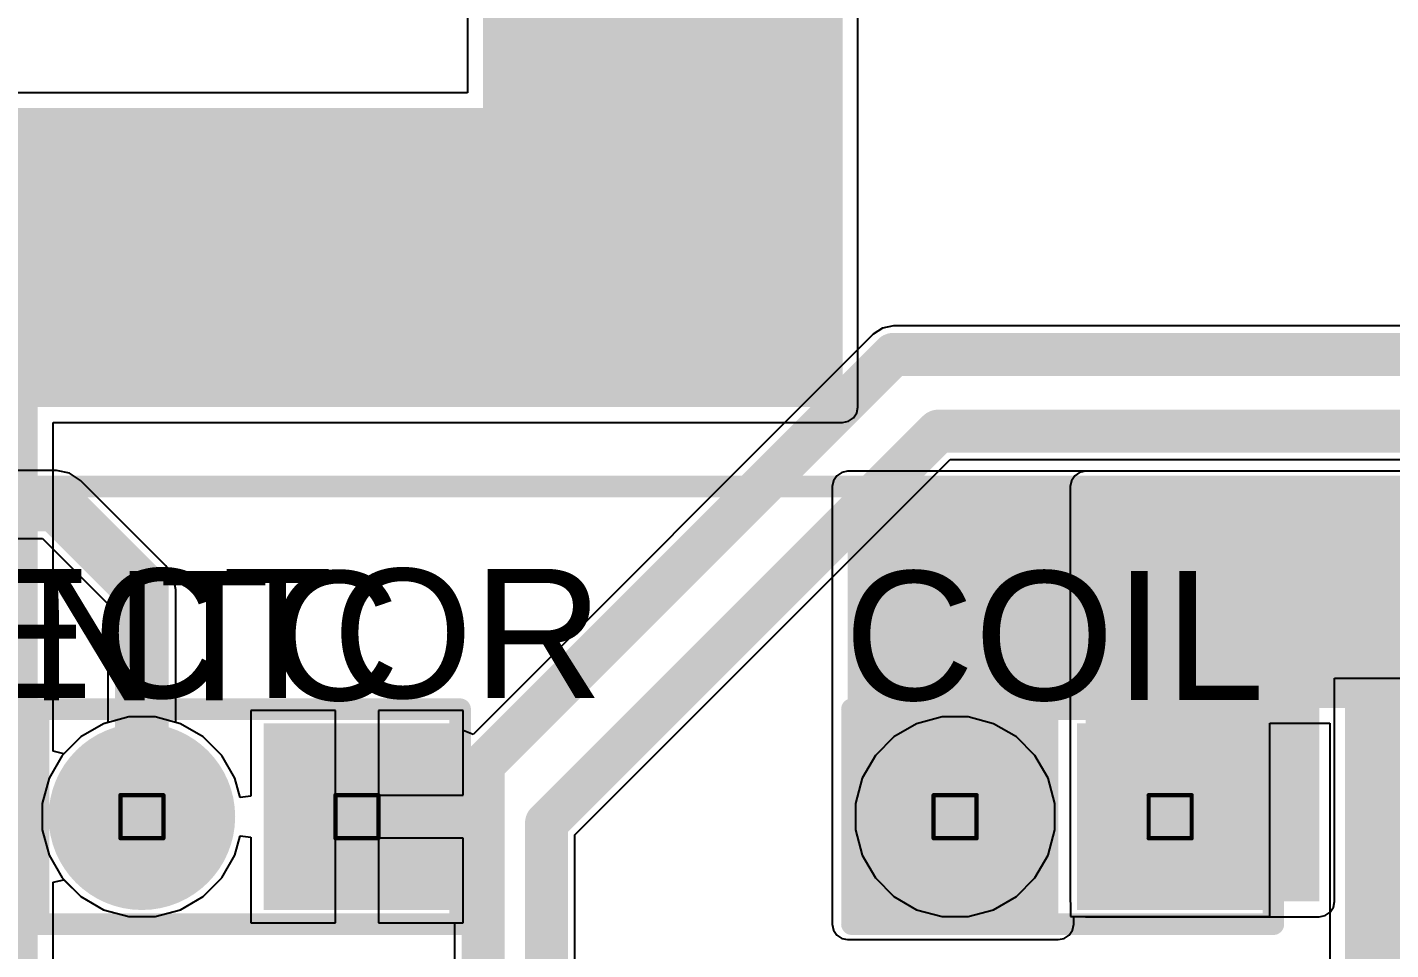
# Model space of a CAD drawing. Header units: millimetres. Extents: x -6 to 194, y -120 to 229.
# Drawn here: x 23.27 to 39.38, y 29.68 to 40.58 of the extents above; entities that cross this region are included whole.
import ezdxf

# ---------------------------------------------------------------- set-up
doc = ezdxf.new("R2010")
doc.units = ezdxf.units.MM
for name, color, linetype in [('BottomLayer', 5, 'Continuous'), ('BottomSolder', 6, 'Continuous'), ('DrillDrawing', 1, 'Continuous'), ('MultiLayer', 9, 'Continuous'), ('PadHoleLayer', 156, 'Continuous'), ('TopLayer', 1, 'Continuous'), ('TopOverlay', 2, 'Continuous'), ('TopSolder', 216, 'Continuous')]:
    doc.layers.add(name, color=color, linetype=linetype)
doc.styles.add('Arial', font='', dxfattribs={"height": 0.2})
doc.styles.get('Arial').set_extended_font_data('Arial')

# ---------------------------------------------------------------- blocks, each defined once
blk = doc.blocks.new('2P_TH______H____P____38')
at = {"layer": 'BottomLayer'}
blk.add_hatch(color=5, dxfattribs=at).paths.add_polyline_path([(-2.27, 1), (-0.27, 1), (-0.27, -1), (-2.27, -1)])
h = blk.add_hatch(color=5, dxfattribs=at)
edge = h.paths.add_edge_path()
edge.add_arc((1.27, 0), 1, 0, 360)
at = {"layer": 'BottomSolder'}
blk.add_hatch(color=6, dxfattribs=at).paths.add_polyline_path([(-2.372, 1.102), (-0.168, 1.102), (-0.168, -1.102), (-2.372, -1.102)])
h = blk.add_hatch(color=6, dxfattribs=at)
edge = h.paths.add_edge_path()
edge.add_arc((1.27, 0), 1.102, 0, 360)
at = {"layer": 'MultiLayer'}
blk.add_hatch(color=9, dxfattribs=at).paths.add_polyline_path([(-2.27, 1), (-0.27, 1), (-0.27, -1), (-2.27, -1)])
h = blk.add_hatch(color=9, dxfattribs=at)
edge = h.paths.add_edge_path()
edge.add_arc((1.27, 0), 1, 0, 360)
at = {"layer": 'PadHoleLayer'}
h = blk.add_hatch(color=156, dxfattribs=at)
edge = h.paths.add_edge_path()
edge.add_arc((-1.27, 0), 0.5, 0, 360)
h = blk.add_hatch(color=156, dxfattribs=at)
edge = h.paths.add_edge_path()
edge.add_arc((1.27, 0), 0.5, 0, 360)
at = {"layer": 'TopLayer'}
blk.add_hatch(color=1, dxfattribs=at).paths.add_polyline_path([(-2.27, 1), (-0.27, 1), (-0.27, -1), (-2.27, -1)])
h = blk.add_hatch(color=1, dxfattribs=at)
edge = h.paths.add_edge_path()
edge.add_arc((1.27, 0), 1, 0, 360)
at = {"layer": 'TopSolder'}
blk.add_hatch(color=216, dxfattribs=at).paths.add_polyline_path([(-2.372, 1.102), (-0.168, 1.102), (-0.168, -1.102), (-2.372, -1.102)])
h = blk.add_hatch(color=216, dxfattribs=at)
edge = h.paths.add_edge_path()
edge.add_arc((1.27, 0), 1.102, 0, 360)
at = {"layer": 'TopOverlay', "const_width": 0.254}
for points in [[(2.489, 1.27), (-2.489, 1.27)], [(-2.489, 1.27), (-2.489, -1.27)], [(2.489, 1.27), (2.489, -1.27)], [(2.489, -1.27), (-2.489, -1.27)]]:
    blk.add_lwpolyline(points, dxfattribs=at)
at = {"layer": 'TopOverlay', "const_width": 0.127}
for points in [[(-2.553, 1.27, 1), (-2.426, 1.27, 1)], [(-2.553, 1.27, 1), (-2.426, 1.27, 1)], [(2.426, 1.27, 1), (2.553, 1.27, 1)], [(2.426, 1.27, 1), (2.553, 1.27, 1)], [(-2.553, -1.27, 1), (-2.426, -1.27, 1)], [(-2.553, -1.27, 1), (-2.426, -1.27, 1)], [(2.426, -1.27, 1), (2.553, -1.27, 1)], [(2.426, -1.27, 1), (2.553, -1.27, 1)]]:
    blk.add_lwpolyline(points, format="xyb", close=True, dxfattribs=at)
blk = doc.blocks.new('2P_TH______H____P____41')
at = {"layer": 'BottomLayer'}
blk.add_hatch(color=5, dxfattribs=at).paths.add_polyline_path([(-2.27, 1), (-0.27, 1), (-0.27, -1), (-2.27, -1)])
h = blk.add_hatch(color=5, dxfattribs=at)
edge = h.paths.add_edge_path()
edge.add_arc((1.27, 0), 1, 0, 360)
at = {"layer": 'BottomSolder'}
blk.add_hatch(color=6, dxfattribs=at).paths.add_polyline_path([(-2.372, 1.102), (-0.168, 1.102), (-0.168, -1.102), (-2.372, -1.102)])
h = blk.add_hatch(color=6, dxfattribs=at)
edge = h.paths.add_edge_path()
edge.add_arc((1.27, 0), 1.102, 0, 360)
at = {"layer": 'MultiLayer'}
blk.add_hatch(color=9, dxfattribs=at).paths.add_polyline_path([(-2.27, 1), (-0.27, 1), (-0.27, -1), (-2.27, -1)])
h = blk.add_hatch(color=9, dxfattribs=at)
edge = h.paths.add_edge_path()
edge.add_arc((1.27, 0), 1, 0, 360)
at = {"layer": 'PadHoleLayer'}
h = blk.add_hatch(color=156, dxfattribs=at)
edge = h.paths.add_edge_path()
edge.add_arc((-1.27, 0), 0.5, 0, 360)
h = blk.add_hatch(color=156, dxfattribs=at)
edge = h.paths.add_edge_path()
edge.add_arc((1.27, 0), 0.5, 0, 360)
at = {"layer": 'TopLayer'}
blk.add_hatch(color=1, dxfattribs=at).paths.add_polyline_path([(-2.27, 1), (-0.27, 1), (-0.27, -1), (-2.27, -1)])
h = blk.add_hatch(color=1, dxfattribs=at)
edge = h.paths.add_edge_path()
edge.add_arc((1.27, 0), 1, 0, 360)
at = {"layer": 'TopSolder'}
blk.add_hatch(color=216, dxfattribs=at).paths.add_polyline_path([(-2.372, 1.102), (-0.168, 1.102), (-0.168, -1.102), (-2.372, -1.102)])
h = blk.add_hatch(color=216, dxfattribs=at)
edge = h.paths.add_edge_path()
edge.add_arc((1.27, 0), 1.102, 0, 360)
at = {"layer": 'TopOverlay', "const_width": 0.254}
for points in [[(-2.489, 1.27), (-2.489, -1.27)], [(2.489, 1.27), (-2.489, 1.27)], [(2.489, 1.27), (2.489, -1.27)], [(2.489, -1.27), (-2.489, -1.27)]]:
    blk.add_lwpolyline(points, dxfattribs=at)
at = {"layer": 'TopOverlay', "const_width": 0.127}
for points in [[(-2.553, 1.27, 1), (-2.426, 1.27, 1)], [(-2.553, 1.27, 1), (-2.426, 1.27, 1)], [(2.426, 1.27, 1), (2.553, 1.27, 1)], [(2.426, 1.27, 1), (2.553, 1.27, 1)], [(-2.553, -1.27, 1), (-2.426, -1.27, 1)], [(-2.553, -1.27, 1), (-2.426, -1.27, 1)], [(2.426, -1.27, 1), (2.553, -1.27, 1)], [(2.426, -1.27, 1), (2.553, -1.27, 1)]]:
    blk.add_lwpolyline(points, format="xyb", close=True, dxfattribs=at)

msp = doc.modelspace()

# ---------------------------------------------------------------- hatches: boundary and pattern name
at = {"layer": 'BottomLayer'}
for points in [[(35.77, 33.071), (59.665, 33.071), (59.665, 35.154), (35.77, 35.154)], [(35.77, 30.255), (38.532, 30.255), (38.532, 35.154), (35.77, 35.154)]]:
    msp.add_hatch(color=5, dxfattribs=at).paths.add_polyline_path(points)
at = {"layer": 'TopLayer'}
for points in [[(28.651, 36.093), (32.901, 36.093), (32.901, 153.368), (28.651, 153.368)], [(22.048, 36.093), (32.901, 36.093), (32.901, 39.624), (22.048, 39.624)], [(22.048, 23.406), (23.393, 23.406), (23.393, 36.89), (22.048, 36.89)], [(32.96, 32.539), (51.054, 32.539), (51.054, 35.154), (32.96, 35.154)], [(35.449, 35.128), (32.96, 35.128), (32.96, 29.985), (35.449, 29.985)], [(38.837, 28.956), (54.432, 28.956), (54.432, 35.154), (38.837, 35.154)]]:
    msp.add_hatch(color=1, dxfattribs=at).paths.add_polyline_path(points)

# ---------------------------------------------------------------- linework, layer by layer
at = {"layer": 'BottomLayer'}
for p, q in [((33.501, 37.052), (33.372, 37.026)), ((66.304, 37.052), (33.501, 37.052)), ((33.263, 36.953), (28.535, 32.226)), ((33.372, 37.026), (33.263, 36.953)), ((29.739, 31.041), (34.17, 35.472)), ((34.17, 35.472), (66.084, 35.472)), ((23.615, 35.345), (7.502, 35.345)), ((23.768, 35.314), (23.615, 35.345)), ((23.898, 35.227), (23.768, 35.314)), ((35.642, 35.282), (35.603, 35.223)), ((35.701, 35.321), (35.642, 35.282)), ((35.77, 35.335), (35.701, 35.321)), ((59.665, 35.335), (35.77, 35.335)), ((24.907, 34.218), (23.898, 35.227)), ((35.603, 35.223), (35.589, 35.154)), ((35.589, 35.154), (35.589, 33.071)), ((7.669, 34.542), (23.448, 34.542)), ((23.448, 34.542), (24.222, 33.768)), ((24.994, 34.088), (24.907, 34.218)), ((25.025, 33.934), (24.994, 34.088)), ((25.025, 32.367), (25.025, 33.934)), ((24.222, 33.768), (24.222, 32.367)), ((35.589, 33.071), (35.589, 30.255)), ((38.713, 30.255), (38.713, 32.89)), ((38.713, 32.89), (57.553, 32.89)), ((26.909, 32.509), (25.909, 32.509)), ((25.909, 32.509), (25.909, 31.497)), ((26.909, 31.255), (26.909, 32.509)), ((28.417, 32.509), (27.417, 32.509)), ((27.417, 32.509), (27.417, 31.255)), ((28.417, 32.274), (28.417, 32.509)), ((34.075, 32.433), (33.775, 32.352)), ((34.385, 32.433), (34.075, 32.433)), ((34.685, 32.352), (34.385, 32.433)), ((24.169, 32.352), (23.9, 32.197)), ((24.222, 32.367), (24.169, 32.352)), ((25.078, 32.352), (25.025, 32.367)), ((25.347, 32.197), (25.078, 32.352)), ((28.535, 32.226), (28.417, 32.274)), ((33.775, 32.352), (33.507, 32.197)), ((34.953, 32.197), (34.685, 32.352)), ((23.9, 32.197), (23.681, 31.978)), ((25.566, 31.978), (25.347, 32.197)), ((33.507, 32.197), (33.288, 31.978)), ((35.173, 31.978), (34.953, 32.197)), ((23.681, 31.978), (23.526, 31.709)), ((25.721, 31.709), (25.566, 31.978)), ((33.288, 31.978), (33.132, 31.709)), ((35.328, 31.709), (35.173, 31.978)), ((23.526, 31.709), (23.446, 31.41)), ((25.782, 31.48), (25.721, 31.709)), ((33.132, 31.709), (33.052, 31.41)), ((35.408, 31.41), (35.328, 31.709)), ((23.446, 31.41), (23.446, 31.1)), ((25.909, 31.497), (25.782, 31.48)), ((33.052, 31.41), (33.052, 31.1)), ((35.408, 31.1), (35.408, 31.41)), ((26.909, 30.001), (26.909, 31.255)), ((27.417, 31.255), (27.417, 30.001)), ((23.446, 31.1), (23.526, 30.8)), ((33.052, 31.1), (33.132, 30.8)), ((35.328, 30.8), (35.408, 31.1)), ((25.721, 30.8), (25.782, 31.029)), ((25.782, 31.029), (25.909, 31.013)), ((25.909, 31.013), (25.909, 30.001)), ((29.739, 28.381), (29.739, 31.041)), ((23.526, 30.8), (23.681, 30.532)), ((25.566, 30.532), (25.721, 30.8)), ((33.132, 30.8), (33.288, 30.532)), ((35.173, 30.532), (35.328, 30.8)), ((23.681, 30.532), (23.9, 30.312)), ((25.347, 30.312), (25.566, 30.532)), ((33.288, 30.532), (33.507, 30.312)), ((34.953, 30.312), (35.173, 30.532)), ((23.9, 30.312), (24.169, 30.157)), ((25.078, 30.157), (25.347, 30.312)), ((33.507, 30.312), (33.775, 30.157)), ((34.685, 30.157), (34.953, 30.312)), ((24.169, 30.157), (24.468, 30.077)), ((24.778, 30.077), (25.078, 30.157)), ((33.775, 30.157), (34.075, 30.077)), ((34.385, 30.077), (34.685, 30.157)), ((35.589, 30.255), (35.592, 30.237)), ((35.592, 30.237), (35.592, 30.077)), ((38.601, 30.087), (38.66, 30.127)), ((38.66, 30.127), (38.699, 30.185)), ((38.699, 30.185), (38.713, 30.255)), ((24.468, 30.077), (24.778, 30.077)), ((25.909, 30.001), (26.909, 30.001)), ((27.417, 30.001), (28.316, 30.001)), ((28.316, 30.001), (28.316, 27.575)), ((34.075, 30.077), (34.385, 30.077)), ((35.592, 30.077), (35.753, 30.077)), ((35.753, 30.077), (35.77, 30.073)), ((35.77, 30.073), (38.532, 30.073)), ((38.532, 30.073), (38.601, 30.087))]:
    msp.add_line(p, q, dxfattribs=at)
for points, const_width in [([(28.653, 31.868), (33.501, 36.715)], 0.508), ([(33.501, 36.715), (66.304, 36.715)], 0.508), ([(29.403, 31.181), (34.03, 35.808)], 0.508), ([(34.03, 35.808), (66.224, 35.808)], 0.508), ([(7.502, 34.943), (23.615, 34.943)], 0.635), ([(23.615, 34.943), (24.623, 33.934)], 0.635), ([(24.623, 31.255), (24.623, 33.934)], 0.635), ([(28.653, 27.575), (28.653, 31.868)], 0.508), ([(29.403, 28.042), (29.403, 31.181)], 0.508)]:
    msp.add_lwpolyline(points, dxfattribs=dict(at, const_width=const_width))
for points, const_width in [([(33.374, 36.715, 1), (33.628, 36.715, 1)], 0.254), ([(33.374, 36.715, 1), (33.628, 36.715, 1)], 0.254), ([(33.903, 35.808, 1), (34.157, 35.808, 1)], 0.254), ([(33.903, 35.808, 1), (34.157, 35.808, 1)], 0.254), ([(23.456, 34.943, 1), (23.773, 34.943, 1)], 0.318), ([(23.456, 34.943, 1), (23.773, 34.943, 1)], 0.318), ([(24.465, 33.934, 1), (24.782, 33.934, 1)], 0.318), ([(24.465, 33.934, 1), (24.782, 33.934, 1)], 0.318), ([(28.526, 31.868, 1), (28.78, 31.868, 1)], 0.254), ([(28.526, 31.868, 1), (28.78, 31.868, 1)], 0.254), ([(24.465, 31.255, 1), (24.782, 31.255, 1)], 0.318), ([(29.276, 31.181, 1), (29.53, 31.181, 1)], 0.254), ([(29.276, 31.181, 1), (29.53, 31.181, 1)], 0.254)]:
    msp.add_lwpolyline(points, format="xyb", close=True, dxfattribs=dict(at, const_width=const_width))
at = {"layer": 'DrillDrawing', "const_width": 0.0508}
for points in [[(24.369, 31.509), (24.877, 31.509)], [(24.369, 31.001), (24.369, 31.509)], [(24.877, 31.001), (24.877, 31.509)], [(26.909, 31.509), (27.417, 31.509)], [(26.909, 31.001), (26.909, 31.509)], [(27.417, 31.001), (27.417, 31.509)], [(33.976, 31.509), (34.484, 31.509)], [(33.976, 31.001), (33.976, 31.509)], [(34.484, 31.001), (34.484, 31.509)], [(36.516, 31.509), (37.024, 31.509)], [(36.516, 31.001), (36.516, 31.509)], [(37.024, 31.001), (37.024, 31.509)], [(24.369, 31.001), (24.877, 31.001)], [(26.909, 31.001), (27.417, 31.001)], [(33.976, 31.001), (34.484, 31.001)], [(36.516, 31.001), (37.024, 31.001)]]:
    msp.add_lwpolyline(points, dxfattribs=at)
at = {"layer": 'DrillDrawing', "const_width": 0.0254}
for points in [[(24.357, 31.509, 1), (24.382, 31.509, 1)], [(24.357, 31.509, 1), (24.382, 31.509, 1)], [(24.865, 31.509, 1), (24.89, 31.509, 1)], [(24.865, 31.509, 1), (24.89, 31.509, 1)], [(26.897, 31.509, 1), (26.922, 31.509, 1)], [(26.897, 31.509, 1), (26.922, 31.509, 1)], [(27.405, 31.509, 1), (27.43, 31.509, 1)], [(27.405, 31.509, 1), (27.43, 31.509, 1)], [(33.963, 31.509, 1), (33.989, 31.509, 1)], [(33.963, 31.509, 1), (33.989, 31.509, 1)], [(34.471, 31.509, 1), (34.497, 31.509, 1)], [(34.471, 31.509, 1), (34.497, 31.509, 1)], [(36.503, 31.509, 1), (36.529, 31.509, 1)], [(36.503, 31.509, 1), (36.529, 31.509, 1)], [(37.011, 31.509, 1), (37.037, 31.509, 1)], [(37.011, 31.509, 1), (37.037, 31.509, 1)], [(24.357, 31.001, 1), (24.382, 31.001, 1)], [(24.357, 31.001, 1), (24.382, 31.001, 1)], [(24.865, 31.001, 1), (24.89, 31.001, 1)], [(24.865, 31.001, 1), (24.89, 31.001, 1)], [(26.897, 31.001, 1), (26.922, 31.001, 1)], [(26.897, 31.001, 1), (26.922, 31.001, 1)], [(27.405, 31.001, 1), (27.43, 31.001, 1)], [(27.405, 31.001, 1), (27.43, 31.001, 1)], [(33.963, 31.001, 1), (33.989, 31.001, 1)], [(33.963, 31.001, 1), (33.989, 31.001, 1)], [(34.471, 31.001, 1), (34.497, 31.001, 1)], [(34.471, 31.001, 1), (34.497, 31.001, 1)], [(36.503, 31.001, 1), (36.529, 31.001, 1)], [(36.503, 31.001, 1), (36.529, 31.001, 1)], [(37.011, 31.001, 1), (37.037, 31.001, 1)], [(37.011, 31.001, 1), (37.037, 31.001, 1)]]:
    msp.add_lwpolyline(points, format="xyb", close=True, dxfattribs=at)
at = {"layer": 'TopLayer'}
for p, q in [((28.47, 144.841), (28.47, 39.805)), ((33.082, 36.093), (33.082, 144.66)), ((28.47, 39.805), (22.048, 39.805)), ((33.068, 36.024), (33.082, 36.093)), ((32.901, 35.912), (32.97, 35.926)), ((32.97, 35.926), (33.029, 35.965)), ((33.029, 35.965), (33.068, 36.024)), ((23.575, 32.028), (23.575, 35.912)), ((23.575, 35.912), (32.901, 35.912)), ((32.832, 35.282), (32.793, 35.223)), ((32.891, 35.321), (32.832, 35.282)), ((32.96, 35.335), (32.891, 35.321)), ((54.432, 35.335), (32.96, 35.335)), ((32.793, 35.223), (32.779, 35.154)), ((32.779, 35.154), (32.779, 32.539)), ((32.779, 32.539), (32.779, 29.985)), ((24.468, 32.433), (24.169, 32.352)), ((24.778, 32.433), (24.468, 32.433)), ((25.078, 32.352), (24.778, 32.433)), ((26.909, 32.509), (25.909, 32.509)), ((25.909, 32.509), (25.909, 31.497)), ((26.909, 31.255), (26.909, 32.509)), ((28.417, 32.509), (27.417, 32.509)), ((27.417, 32.509), (27.417, 31.509)), ((28.417, 31.509), (28.417, 32.509)), ((24.169, 32.352), (23.9, 32.197)), ((25.347, 32.197), (25.078, 32.352)), ((37.948, 30.077), (37.948, 32.358)), ((37.948, 32.358), (38.655, 32.358)), ((38.655, 32.358), (38.655, 28.956)), ((23.9, 32.197), (23.702, 31.999)), ((25.566, 31.978), (25.347, 32.197)), ((23.702, 31.999), (23.575, 32.028)), ((25.721, 31.709), (25.566, 31.978)), ((25.782, 31.48), (25.721, 31.709)), ((25.909, 31.497), (25.782, 31.48)), ((27.417, 31.509), (28.417, 31.509)), ((26.909, 30.001), (26.909, 31.255)), ((25.721, 30.8), (25.782, 31.029)), ((25.782, 31.029), (25.909, 31.013)), ((25.909, 31.013), (25.909, 30.001)), ((28.417, 31.001), (27.417, 31.001)), ((27.417, 31.001), (27.417, 30.001)), ((28.417, 30.001), (28.417, 31.001)), ((25.566, 30.532), (25.721, 30.8)), ((23.575, 30.482), (23.702, 30.511)), ((23.575, 23.406), (23.575, 30.482)), ((23.702, 30.511), (23.9, 30.312)), ((25.347, 30.312), (25.566, 30.532)), ((23.9, 30.312), (24.169, 30.157)), ((25.078, 30.157), (25.347, 30.312)), ((24.169, 30.157), (24.468, 30.077)), ((24.778, 30.077), (25.078, 30.157)), ((24.468, 30.077), (24.778, 30.077)), ((25.909, 30.001), (26.909, 30.001)), ((27.417, 30.001), (28.417, 30.001)), ((32.779, 29.985), (32.793, 29.915)), ((35.617, 29.915), (35.631, 29.985)), ((35.631, 29.985), (35.631, 30.077)), ((35.631, 30.077), (37.948, 30.077)), ((32.793, 29.915), (32.832, 29.857)), ((32.832, 29.857), (32.891, 29.817)), ((32.891, 29.817), (32.96, 29.803)), ((32.96, 29.803), (35.449, 29.803)), ((35.449, 29.803), (35.519, 29.817)), ((35.519, 29.817), (35.577, 29.857)), ((35.577, 29.857), (35.617, 29.915))]:
    msp.add_line(p, q, dxfattribs=at)
at = {"layer": 'TopOverlay', "const_width": 0.254}
msp.add_lwpolyline([(3.012, 35.154), (68.012, 35.154)], dxfattribs=at)

# ---------------------------------------------------------------- block references
at = {"rotation": 180}
for name, p in [('2P_TH______H____P____41', (25.893, 31.255)), ('2P_TH______H____P____38', (35.5, 31.255))]:
    msp.add_blockref(name, p, dxfattribs=at)

# ---------------------------------------------------------------- texts
at = {"layer": 'TopOverlay', "style": 'Arial'}
for s, p in [('BATTERY CONNECTOR', (5.944, 32.658)), ('NTC', (23.292, 32.631)), ('COIL', (32.918, 32.632))]:
    msp.add_text(s, height=1.524, dxfattribs=at).set_placement(p)

doc.saveas('drawing.dxf')
